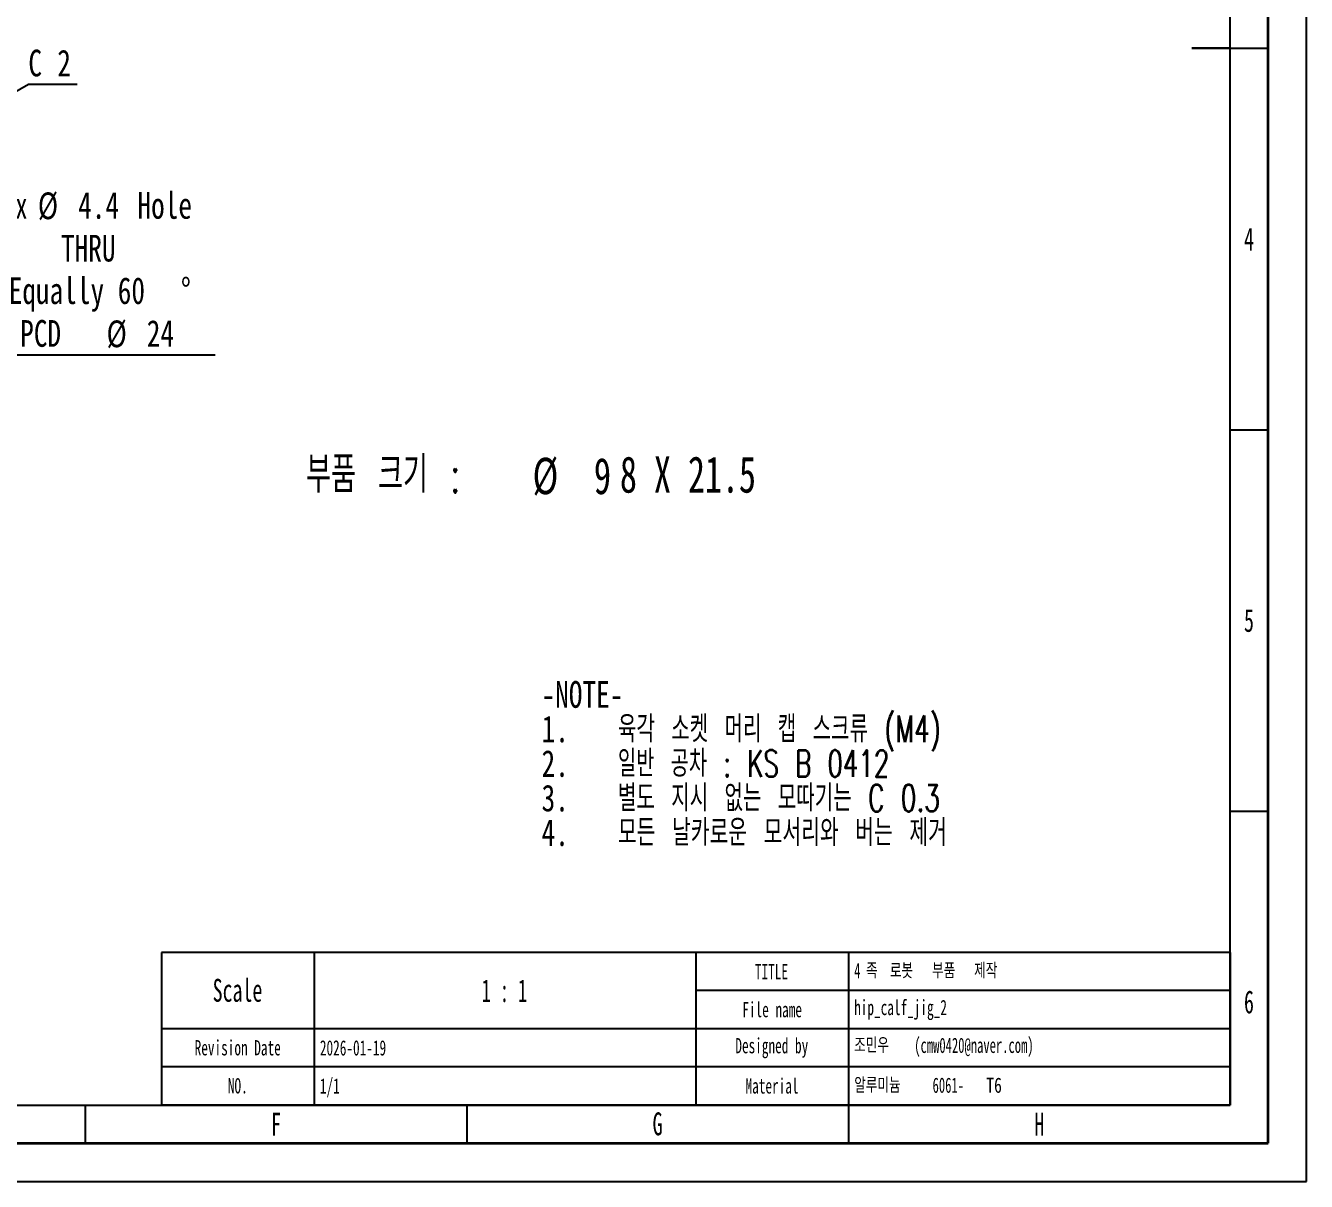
# Model space of a CAD drawing. Header units: millimetres. Extents: x 0 to 420, y 1 to 298.
# Drawn here: x 252.2 to 420, y 1 to 152.5 of the extents above; entities that cross this region are included whole.
import ezdxf

# ---------------------------------------------------------------- set-up
doc = ezdxf.new("R2010")
doc.units = ezdxf.units.MM
for name, color, linetype in [('SLD-0', 179, 'Continuous'), ('가는실선', 7, 'Continuous'), ('치수선', 104, 'Continuous')]:
    doc.layers.add(name, color=color, linetype=linetype)
for name, color, linetype, lineweight in [('도면층1', 4, 'Continuous', 35), ('도면층2', 3, 'Continuous', 25), ('도면층3', 5, 'Continuous', 25)]:
    doc.layers.add(name, color=color, linetype=linetype, lineweight=lineweight)
doc.styles.add('SLDTEXTSTYLE1', font='TXT', dxfattribs={"width": 0.75})
doc.styles.add('SLDTEXTSTYLE10', font='TXT', dxfattribs={"width": 0.605})
doc.styles.add('SLDTEXTSTYLE11', font='TXT', dxfattribs={"width": 0.582911})
doc.styles.add('SLDTEXTSTYLE12', font='TXT', dxfattribs={"width": 0.666667})
doc.styles.add('SLDTEXTSTYLE2', font='TXT', dxfattribs={"width": 0.678571, "bigfont": 'bigfont'})
doc.styles.add('SLDTEXTSTYLE3', font='TXT', dxfattribs={"width": 0.7})
doc.styles.add('SLDTEXTSTYLE4', font='TXT', dxfattribs={"width": 0.6875})
doc.styles.add('SLDTEXTSTYLE5', font='TXT', dxfattribs={"width": 0.684211, "bigfont": 'bigfont'})
doc.styles.add('SLDTEXTSTYLE6', font='TXT', dxfattribs={"width": 0.676471, "bigfont": 'bigfont'})
doc.styles.add('SLDTEXTSTYLE7', font='TXT', dxfattribs={"width": 0.694444, "bigfont": 'bigfont'})
doc.styles.add('SLDTEXTSTYLE8', font='TXT', dxfattribs={"width": 0.638186})
doc.styles.add('SLDTEXTSTYLE9', font='TXT', dxfattribs={"width": 0.75, "bigfont": 'bigfont'})
doc.dimstyles.new('SLDDIMSTYLE4', dxfattribs={"dimtxt": 3.5, "dimasz": 3.302, "dimexe": 0, "dimexo": 0.0625, "dimgap": 0.875, "dimtad": 0, "dimtih": 1, "dimtoh": 1, "dimdec": 3, "dimrnd": 1e-09, "dimzin": 12, "dimdsep": 46, "dimtxsty": 'SLDTEXTSTYLE1', "dimblk1": 'NONE', "dimsah": 1, "dimcen": 0, "dimadec": 0, "dimazin": 3, "dimtfac": 1, "dimtdec": 3, "dimtmove": 0, "dimatfit": 3, "dimldrblk": 'NONE', "dimfxl": 1, "dimfrac": 2, "dimtolj": 1, "dimtzin": 12, "dimarcsym": 0})

# ---------------------------------------------------------------- blocks, each defined once
blk = doc.blocks.new('SW_CHAMFER_DIMENSION_1')
at = {"layer": '치수선', "color": 0}
for p, q in [((-9.46, -5.46), (0, 0)), ((0, 0), (6.38, 0))]:
    blk.add_line(p, q, dxfattribs=at)
blk.add_solid([(-9.46, -5.46), (-6.35, -4.25), (-6.85, -3.37)], dxfattribs=at)
at = {"layer": '치수선', "color": 0, "char_height": 3.5, "attachment_point": 1, "style": 'SLDTEXTSTYLE1'}
for s, insert in [('C', (0, 4.51)), ('2', (3.79, 4.51))]:
    blk.add_mtext(s, dxfattribs=dict(at, insert=insert))
blk = doc.blocks.new('_D_10')
at = {"layer": '치수선', "transparency": 16777216}
for p, q in [((207.26, 81.07), (246.09, 109.32)), ((246.09, 109.32), (277.05, 109.32)), ((203.71, 78.48), (207.26, 81.07))]:
    blk.add_line(p, q, dxfattribs=at)
blk.add_solid([(207.26, 81.07), (210.23, 82.6), (209.64, 83.42)], dxfattribs=at)
at = {"layer": '치수선', "transparency": 16777216, "char_height": 3.5, "attachment_point": 1}
for s, insert, style in [('6 x', (247.68, 130.66), 'SLDTEXTSTYLE12'), ('%%c', (253.8, 130.61), 'SLDTEXTSTYLE1'), ('4.4', (259.08, 130.66), 'SLDTEXTSTYLE1'), ('Hole', (266.85, 130.66), 'SLDTEXTSTYLE1'), ('THRU', (256.83, 125.05), 'SLDTEXTSTYLE1'), ('Equally 60', (249.98, 119.49), 'SLDTEXTSTYLE1'), ('%%d', (272.53, 119.44), 'SLDTEXTSTYLE1'), ('PCD', (251.48, 113.88), 'SLDTEXTSTYLE1'), ('%%c', (262.8, 113.83), 'SLDTEXTSTYLE1'), ('24', (268.07, 113.88), 'SLDTEXTSTYLE1')]:
    blk.add_mtext(s, dxfattribs=dict(at, insert=insert, style=style))
blk = doc.blocks.new('_None')

msp = doc.modelspace()

# ---------------------------------------------------------------- linework, layer by layer
at = {"layer": 'SLD-0', "color": 7}
for p, q in [((420, 1), (420, 298)), ((0, 1), (420, 1))]:
    msp.add_line(p, q, dxfattribs=at)
at = {"layer": '도면층1', "color": 7}
for p, q in [((415, 6), (415, 293)), ((5, 6), (415, 6))]:
    msp.add_line(p, q, dxfattribs=at)
at = {"layer": '도면층2', "color": 7}
for p, q in [((410, 11), (410, 288)), ((410, 149.5), (405, 149.5)), ((405, 149.5), (415, 149.5)), ((410, 11), (410, 149.5)), ((410, 149.5), (415, 149.5)), ((410, 99.5), (415, 99.5)), ((410, 49.5), (415, 49.5)), ((10, 11), (410, 11)), ((260, 11), (260, 6)), ((310, 11), (310, 6)), ((360, 11), (360, 6))]:
    msp.add_line(p, q, dxfattribs=at)
at = {"layer": '도면층3', "color": 7}
for p, q in [((410, 31), (270, 31)), ((270, 31), (270, 11)), ((290, 31), (290, 11)), ((340, 31), (340, 11)), ((360, 31), (360, 11)), ((410, 31), (410, 11)), ((410, 26), (340, 26)), ((410, 21), (270, 21)), ((410, 16), (270, 16)), ((410, 11), (270, 11))]:
    msp.add_line(p, q, dxfattribs=at)

# ---------------------------------------------------------------- block references
at = {"layer": '치수선'}
msp.add_blockref('SW_CHAMFER_DIMENSION_1', (252.55388, 144.80368), dxfattribs=at)

# ---------------------------------------------------------------- texts
at = {"layer": 'SLD-0', "color": 7}
for s, insert, char_height, attachment_point, style in [('TITLE', (349.91375, 29.4948), 2, 2, 'SLDTEXTSTYLE8'), ('4', (360.75, 29.6128), 2, 1, 'SLDTEXTSTYLE10'), ('족', (362.29167, 29.61002), 2, 1, 'SLDTEXTSTYLE9'), ('로봇', (365.43333, 29.61002), 2, 1, 'SLDTEXTSTYLE9'), ('부품', (370.95278, 29.61002), 2, 1, 'SLDTEXTSTYLE9'), ('제작', (376.47222, 29.61002), 2, 1, 'SLDTEXTSTYLE9'), ('Scale', (279.9563, 27.5432), 3, 2, 'SLDTEXTSTYLE8'), ('File name', (350.00236, 24.5108), 2, 2, 'SLDTEXTSTYLE8'), ('hip_calf_jig_2', (360.75, 24.7888), 2, 1, 'SLDTEXTSTYLE8'), ('Revision Date', (279.98254, 19.5108), 2, 2, 'SLDTEXTSTYLE8'), ('Designed by', (349.9589, 19.7878), 2, 2, 'SLDTEXTSTYLE8'), ('조민우', (360.75, 19.83202), 2, 1, 'SLDTEXTSTYLE9'), ('(cmw0420@naver.com)', (368.62222, 19.8348), 2, 1, 'SLDTEXTSTYLE10'), ('NO.', (279.9962, 14.5288), 2, 2, 'SLDTEXTSTYLE8'), ('Material', (349.99102, 14.5108), 2, 2, 'SLDTEXTSTYLE8'), ('알루미늄', (360.76389, 14.60702), 2, 1, 'SLDTEXTSTYLE9'), ('6061-', (371.025, 14.6098), 2, 1, 'SLDTEXTSTYLE10'), ('T6', (378.06389, 14.60702), 2, 1, 'SLDTEXTSTYLE1')]:
    msp.add_mtext(s, dxfattribs=dict(at, insert=insert, char_height=char_height, attachment_point=attachment_point, style=style))
at = {"layer": '가는실선', "attachment_point": 1}
for s, insert, char_height, style in [('부품 크기 :', (288.94549, 96.02614), 4.7625, 'SLDTEXTSTYLE2'), ('%%c', (318.6141, 95.83211), 4.7625, 'SLDTEXTSTYLE3'), ('9', (326.64068, 95.83211), 4.7625, 'SLDTEXTSTYLE3'), ('8 X 21.5', (330.06262, 96.02614), 4.7625, 'SLDTEXTSTYLE4'), ('-NOTE-', (319.79558, 66.56878), 3.5, 'SLDTEXTSTYLE1'), ('육각 소켓 머리 캡 스크류 (M4)', (329.79558, 62.04309), 3.5, 'SLDTEXTSTYLE5'), ('1.', (319.79558, 62.04309), 3.5, 'SLDTEXTSTYLE1'), ('2.', (319.79558, 57.51739), 3.5, 'SLDTEXTSTYLE1'), ('일반 공차 : KS B 0412', (329.79558, 57.51739), 3.5, 'SLDTEXTSTYLE6'), ('3.', (319.79558, 52.9917), 3.5, 'SLDTEXTSTYLE1'), ('별도 지시 없는 모따기는 C 0.3', (329.79558, 52.9917), 3.5, 'SLDTEXTSTYLE5'), ('모든 날카로운 모서리와 버는 제거', (329.79558, 48.466), 3.5, 'SLDTEXTSTYLE7'), ('4.', (319.79558, 48.466), 3.5, 'SLDTEXTSTYLE1')]:
    msp.add_mtext(s, dxfattribs=dict(at, insert=insert, char_height=char_height, style=style))
at = {"layer": '도면층2', "color": 7}
for s, insert, char_height, attachment_point, style in [('4', (412.47838, 125.9922), 3, 2, 'SLDTEXTSTYLE8'), ('5', (412.47838, 76.0177), 3, 2, 'SLDTEXTSTYLE8'), ('1 : 1', (314.92431, 27.4982), 3, 2, 'SLDTEXTSTYLE11'), ('6', (412.47838, 26.0237), 3, 2, 'SLDTEXTSTYLE8'), ('2026-01-19', (290.75, 19.4988), 2, 1, 'SLDTEXTSTYLE8'), ('1/1', (290.75, 14.4988), 2, 1, 'SLDTEXTSTYLE8'), ('G', (334.99159, 10.0432), 3, 2, 'SLDTEXTSTYLE8'), ('F', (285.00796, 9.9922), 3, 2, 'SLDTEXTSTYLE8'), ('H', (385.01353, 9.9922), 3, 2, 'SLDTEXTSTYLE8')]:
    msp.add_mtext(s, dxfattribs=dict(at, insert=insert, char_height=char_height, attachment_point=attachment_point, style=style))

# ---------------------------------------------------------------- dimensions: what is measured, and where the dimension line sits
at = {"layer": '치수선'}
dim = msp.add_diameter_dim_2p(p1=(203.70684, 78.48302), p2=(207.26484, 81.07159), text='6 x<> Hole\\PTHRU\\PEqually 60%%d\\PPCD %%c24', dimstyle='SLDDIMSTYLE4', dxfattribs=at)
dim.commit()
dim.dimension.update_dxf_attribs({"geometry": '_D_10', "text_midpoint": (262.36262, 120.51099), "dimtype": 163})

doc.saveas('drawing.dxf')
